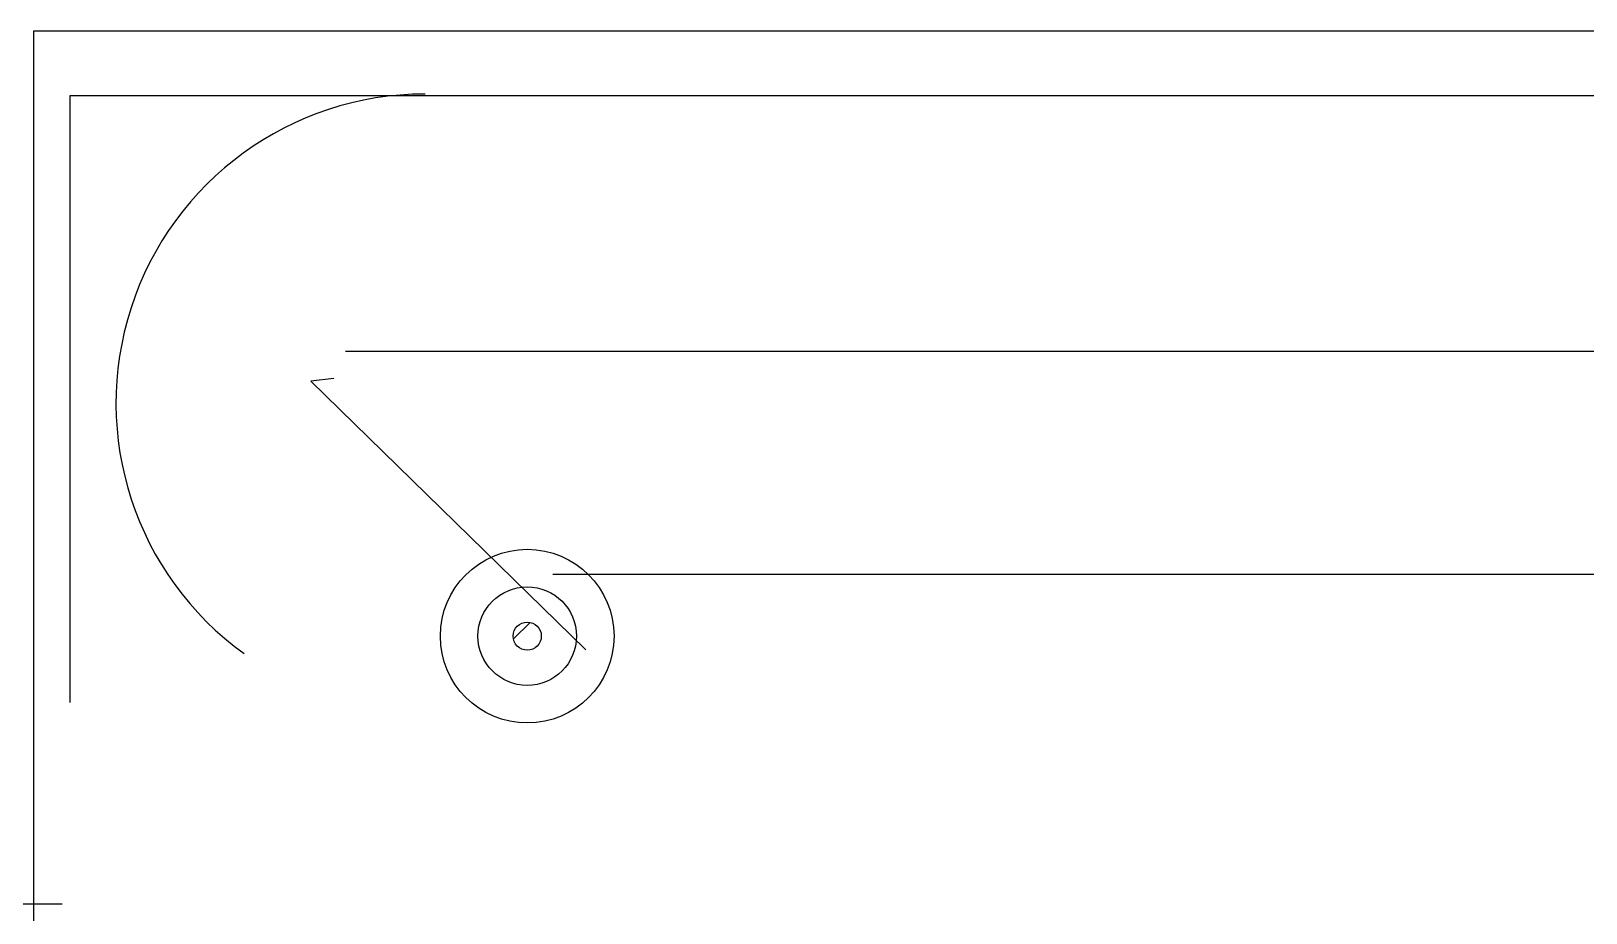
# Model space of a CAD drawing. Header units: millimetres. Extents: x 12318 to 17800, y 6541 to 10165.
# Drawn here: x 13333.95 to 13381.86, y 7343.93 to 7371.09 of the extents above; entities that cross this region are included whole.
import ezdxf

# ---------------------------------------------------------------- set-up
doc = ezdxf.new("R2010")
doc.units = ezdxf.units.MM
doc.layers.add('Equipment', color=123, linetype='Continuous')

# ---------------------------------------------------------------- blocks, each defined once
blk = doc.blocks.new('A$Cbe2ee938')
at = {"linetype": 'Continuous', "lineweight": 18}
h = blk.add_hatch(dxfattribs=at)
h.set_pattern_fill('ANSI31', scale=10, style=0)
h.set_pattern_definition([(45, (-2909.386, -3221.507), (-22.45064, 22.45064), [])])
edge = h.paths.add_edge_path(flags=0)
edge.add_arc((-789.5, 1114.12), 6, 0, 360)
at = {"layer": 'Equipment'}
for p, q in [((1000, 1372), (-1000, 1372)), ((-1000, 1372), (-1000, 933.3)), ((1000, 1344.4), (-984.5, 1344.4)), ((-984.5, 1344.4), (-984.5, 1085.86)), ((1000, 1235.41), (-866.92, 1235.41)), ((-871.99, 1223.99), (-881.76, 1222.84)), ((-764.5, 1108.25), (-881.76, 1222.84)), ((1000, 1140.41), (-778.56, 1140.41)), ((-4770, 1000), (-1000, 1000)), ((-1000, 1000), (-1000, 848.5)), ((-1000, 1000), (-987.75, 1000))]:
    blk.add_line(p, q, dxfattribs=at)
for radius in [37, 21]:
    blk.add_circle((-789.5, 1114.12), radius, dxfattribs=at)
at = {"layer": 'Equipment', "linetype": 'Continuous', "lineweight": 25}
blk.add_circle((-789.5, 1114.12), 6, dxfattribs=at)
at = {"layer": 'Equipment'}
blk.add_arc((-833.06, 1213.43), 131.75, 90, 234.14321, dxfattribs=at)

msp = doc.modelspace()

# ---------------------------------------------------------------- block references
at = {"xscale": 0.072267749473635, "yscale": 0.072267749473635, "zscale": 0.072267749473635}
msp.add_blockref('A$Cbe2ee938', (13406.294, 7271.941), dxfattribs=at)

doc.saveas('drawing.dxf')
